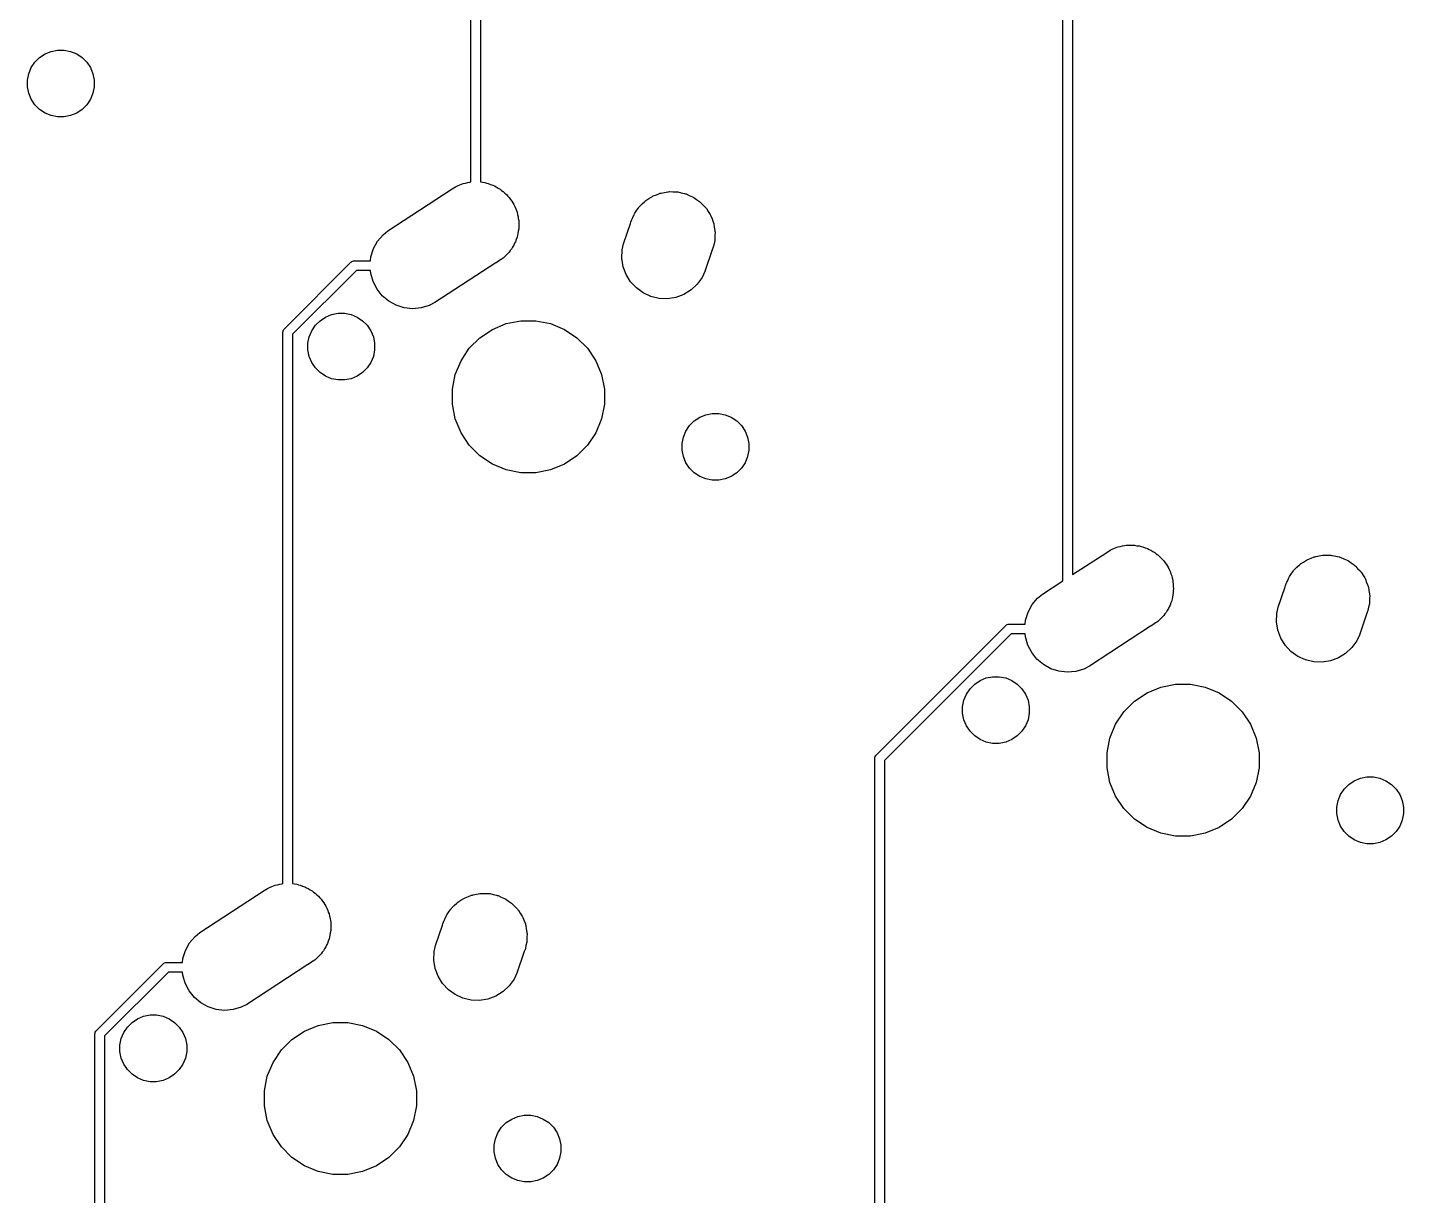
# Model space of a CAD drawing. Extents: x -662 to -203, y -195 to -58.
# Drawn here: x -431.5 to -395.41, y -121.09 to -90.46 of the extents above; entities that cross this region are included whole.
import ezdxf

# ---------------------------------------------------------------- set-up
doc = ezdxf.new("R2010")
doc.units = 0
doc.layers.add('BLACK', color=7, linetype='CONTINUOUS')

msp = doc.modelspace()

# ---------------------------------------------------------------- linework, layer by layer
at = {"layer": 'BLACK', "linetype": 'CONTINUOUS'}
for p, q in [((-419.87, -94.5114), (-419.87, -77.0652)), ((-419.616, -77.0652), (-419.616, -94.5114)), ((-404.345, -104.975), (-404.345, -87.865)), ((-404.091, -87.9114), (-404.091, -104.809)), ((-431.305, -91.3702), (-431.183, -91.2484)), ((-431.183, -91.2484), (-431.04, -91.1526)), ((-431.04, -91.1526), (-430.88, -91.0866)), ((-430.88, -91.0866), (-430.711, -91.053)), ((-430.711, -91.053), (-430.539, -91.053)), ((-430.539, -91.053), (-430.37, -91.0866)), ((-430.37, -91.0866), (-430.211, -91.1526)), ((-430.211, -91.1526), (-430.067, -91.2484)), ((-430.067, -91.2484), (-429.946, -91.3702)), ((-431.467, -91.6728), (-431.401, -91.5135)), ((-431.401, -91.5135), (-431.305, -91.3702)), ((-429.946, -91.3702), (-429.85, -91.5135)), ((-429.85, -91.5135), (-429.784, -91.6728)), ((-431.5, -91.8418), (-431.467, -91.6728)), ((-431.5, -92.0142), (-431.5, -91.8418)), ((-431.467, -92.1832), (-431.5, -92.0142)), ((-429.784, -91.6728), (-429.75, -91.8418)), ((-429.75, -92.0142), (-429.784, -92.1832)), ((-429.75, -91.8418), (-429.75, -92.0142)), ((-431.401, -92.3425), (-431.467, -92.1832)), ((-431.305, -92.4858), (-431.401, -92.3425)), ((-429.85, -92.3425), (-429.946, -92.4858)), ((-429.784, -92.1832), (-429.85, -92.3425)), ((-431.183, -92.6077), (-431.305, -92.4858)), ((-431.04, -92.7034), (-431.183, -92.6077)), ((-430.88, -92.7694), (-431.04, -92.7034)), ((-430.211, -92.7034), (-430.37, -92.7694)), ((-430.067, -92.6077), (-430.211, -92.7034)), ((-429.946, -92.4858), (-430.067, -92.6077)), ((-430.711, -92.803), (-430.88, -92.7694)), ((-430.539, -92.803), (-430.711, -92.803)), ((-430.37, -92.7694), (-430.539, -92.803)), ((-420.072, -94.5514), (-420.011, -94.5393)), ((-420.011, -94.5393), (-419.951, -94.522)), ((-419.951, -94.522), (-419.902, -94.5178)), ((-419.902, -94.5178), (-419.87, -94.5114)), ((-419.616, -94.5114), (-419.572, -94.5203)), ((-419.572, -94.5203), (-419.51, -94.527)), ((-419.51, -94.527), (-419.463, -94.5418)), ((-419.463, -94.5418), (-419.415, -94.5514)), ((-422.047, -95.7921), (-420.363, -94.6943)), ((-420.363, -94.6943), (-420.276, -94.6362)), ((-420.276, -94.6362), (-420.219, -94.6125)), ((-420.219, -94.6125), (-420.164, -94.5839)), ((-420.164, -94.5839), (-420.117, -94.5702)), ((-420.117, -94.5702), (-420.072, -94.5514)), ((-419.415, -94.5514), (-419.358, -94.5751)), ((-419.358, -94.5751), (-419.299, -94.5938)), ((-419.299, -94.5938), (-419.256, -94.6174)), ((-419.256, -94.6174), (-419.21, -94.6362)), ((-419.21, -94.6362), (-419.159, -94.6706)), ((-419.159, -94.6706), (-419.105, -94.7004)), ((-419.105, -94.7004), (-419.067, -94.732)), ((-419.067, -94.732), (-419.026, -94.7593)), ((-419.026, -94.7593), (-418.982, -94.8031)), ((-418.982, -94.8031), (-418.935, -94.843)), ((-418.935, -94.843), (-418.904, -94.8813)), ((-418.904, -94.8813), (-418.87, -94.916)), ((-415.204, -94.9478), (-415.128, -94.8975)), ((-415.128, -94.8975), (-415.11, -94.8896)), ((-415.11, -94.8896), (-415.092, -94.8789)), ((-415.092, -94.8789), (-415.007, -94.8473)), ((-415.007, -94.8473), (-414.924, -94.8127)), ((-414.924, -94.8127), (-414.904, -94.8087)), ((-414.904, -94.8087), (-414.884, -94.8015)), ((-414.884, -94.8015), (-414.795, -94.7871)), ((-414.795, -94.7871), (-414.706, -94.7694)), ((-414.706, -94.7694), (-414.686, -94.7694)), ((-414.686, -94.7694), (-414.666, -94.7662)), ((-414.666, -94.7662), (-414.575, -94.7694)), ((-414.575, -94.7694), (-414.485, -94.7694)), ((-414.485, -94.7694), (-414.465, -94.7734)), ((-414.465, -94.7734), (-414.444, -94.7742)), ((-414.444, -94.7742), (-414.356, -94.795)), ((-414.356, -94.795), (-414.267, -94.8127)), ((-414.267, -94.8127), (-414.248, -94.8205)), ((-414.248, -94.8205), (-414.229, -94.8252)), ((-414.229, -94.8252), (-414.146, -94.8628)), ((-414.146, -94.8628), (-414.063, -94.8975)), ((-414.063, -94.8975), (-414.046, -94.9089)), ((-418.87, -94.916), (-418.835, -94.9675)), ((-418.835, -94.9675), (-418.796, -95.0159)), ((-418.796, -95.0159), (-418.774, -95.0594)), ((-418.774, -95.0594), (-418.746, -95.1003)), ((-418.746, -95.1003), (-418.723, -95.1575)), ((-418.723, -95.1575), (-418.694, -95.2125)), ((-418.694, -95.2125), (-418.68, -95.2596)), ((-418.68, -95.2596), (-418.662, -95.305)), ((-415.573, -95.3259), (-415.52, -95.2525)), ((-415.52, -95.2525), (-415.469, -95.1773)), ((-415.469, -95.1773), (-415.455, -95.1628)), ((-415.455, -95.1628), (-415.443, -95.1462)), ((-415.443, -95.1462), (-415.377, -95.0846)), ((-415.377, -95.0846), (-415.313, -95.0206)), ((-415.313, -95.0206), (-415.296, -95.0092)), ((-415.296, -95.0092), (-415.281, -94.9953)), ((-415.281, -94.9953), (-415.204, -94.9478)), ((-414.046, -94.9089), (-414.027, -94.9174)), ((-414.027, -94.9174), (-413.954, -94.9703)), ((-413.954, -94.9703), (-413.878, -95.0206)), ((-413.878, -95.0206), (-413.864, -95.0351)), ((-413.864, -95.0351), (-413.847, -95.0471)), ((-413.847, -95.0471), (-413.786, -95.1133)), ((-413.786, -95.1133), (-413.722, -95.1773)), ((-413.722, -95.1773), (-413.71, -95.1943)), ((-413.71, -95.1943), (-413.696, -95.2093)), ((-413.696, -95.2093), (-413.649, -95.2863)), ((-418.662, -95.305), (-418.649, -95.3658)), ((-418.649, -95.3658), (-418.632, -95.4252)), ((-418.632, -95.4252), (-418.628, -95.4742)), ((-418.628, -95.4742), (-418.618, -95.5224)), ((-418.618, -95.5224), (-418.618, -95.5843)), ((-418.618, -95.5843), (-418.613, -95.646)), ((-415.866, -96.1313), (-415.684, -95.6007)), ((-415.684, -95.6007), (-415.677, -95.5663)), ((-415.677, -95.5663), (-415.648, -95.4962)), ((-415.648, -95.4962), (-415.642, -95.4769)), ((-415.642, -95.4769), (-415.627, -95.4452)), ((-415.627, -95.4452), (-415.593, -95.3615)), ((-415.593, -95.3615), (-415.581, -95.3445)), ((-415.581, -95.3445), (-415.573, -95.3259)), ((-413.649, -95.2863), (-413.599, -95.3615)), ((-413.599, -95.3615), (-413.591, -95.3805)), ((-413.591, -95.3805), (-413.58, -95.3979)), ((-413.58, -95.3979), (-413.548, -95.4827)), ((-413.548, -95.4827), (-413.514, -95.5663)), ((-413.514, -95.5663), (-413.51, -95.5864)), ((-413.51, -95.5864), (-413.503, -95.6056)), ((-413.503, -95.6056), (-413.488, -95.6949)), ((-422.319, -96.0657), (-422.177, -95.896)), ((-422.177, -95.896), (-422.047, -95.7921)), ((-418.662, -95.9613), (-418.685, -96.0186)), ((-418.652, -95.9131), (-418.662, -95.9613)), ((-418.637, -95.8663), (-418.652, -95.9131)), ((-418.63, -95.8047), (-418.637, -95.8663)), ((-418.618, -95.744), (-418.63, -95.8047)), ((-418.613, -95.646), (-418.618, -95.6949)), ((-418.618, -95.6949), (-418.618, -95.744)), ((-413.488, -95.6949), (-413.471, -95.7836)), ((-413.471, -95.7836), (-413.471, -95.8041)), ((-413.471, -95.8041), (-413.467, -95.8243)), ((-413.467, -95.8243), (-413.471, -95.9147)), ((-413.471, -95.9147), (-413.471, -96.0052)), ((-422.493, -96.4713), (-422.426, -96.26)), ((-422.426, -96.26), (-422.319, -96.0657)), ((-418.842, -96.3095), (-418.87, -96.3503)), ((-418.811, -96.2719), (-418.842, -96.3095)), ((-418.781, -96.2176), (-418.811, -96.2719)), ((-418.746, -96.1661), (-418.781, -96.2176)), ((-418.728, -96.1207), (-418.746, -96.1661)), ((-418.704, -96.0776), (-418.728, -96.1207)), ((-418.685, -96.0186), (-418.704, -96.0776)), ((-415.913, -96.5144), (-415.905, -96.2929)), ((-415.905, -96.2929), (-415.866, -96.1313)), ((-413.543, -96.2927), (-413.738, -96.8618)), ((-413.514, -96.2226), (-413.543, -96.2927)), ((-413.496, -96.1338), (-413.514, -96.2226)), ((-413.475, -96.0458), (-413.496, -96.1338)), ((-413.471, -96.0052), (-413.475, -96.0253)), ((-413.475, -96.0253), (-413.475, -96.0458)), ((-424.759, -98.3591), (-423.019, -96.619)), ((-423.019, -96.619), (-423.015, -96.6141)), ((-423.015, -96.6141), (-422.996, -96.5983)), ((-422.996, -96.5983), (-422.974, -96.5865)), ((-422.974, -96.5865), (-422.95, -96.5792)), ((-422.95, -96.5792), (-422.931, -96.5774)), ((-422.931, -96.5774), (-422.925, -96.5768)), ((-422.925, -96.5768), (-422.919, -96.5774)), ((-422.919, -96.5774), (-422.504, -96.5774)), ((-422.504, -96.5774), (-422.493, -96.4713)), ((-419.216, -96.6326), (-420.819, -97.677)), ((-419.21, -96.6301), (-419.216, -96.6326)), ((-419.124, -96.5722), (-419.21, -96.6301)), ((-419.083, -96.5454), (-419.124, -96.5722)), ((-419.078, -96.5414), (-419.083, -96.5454)), ((-419.026, -96.507), (-419.078, -96.5414)), ((-418.991, -96.4723), (-419.026, -96.507)), ((-418.953, -96.4416), (-418.991, -96.4723)), ((-418.913, -96.3941), (-418.953, -96.4416)), ((-418.87, -96.3503), (-418.913, -96.3941)), ((-415.877, -96.7332), (-415.913, -96.5144)), ((-422.872, -96.8314), (-424.547, -98.5059)), ((-422.505, -96.8314), (-422.872, -96.8314)), ((-422.498, -96.9123), (-422.505, -96.8314)), ((-422.436, -97.1251), (-422.498, -96.9123)), ((-415.8, -96.9408), (-415.877, -96.7332)), ((-415.683, -97.1294), (-415.8, -96.9408)), ((-413.807, -97.0129), (-413.937, -97.1926)), ((-413.738, -96.8618), (-413.807, -97.0129)), ((-422.334, -97.3217), (-422.436, -97.1251)), ((-422.195, -97.4946), (-422.334, -97.3217)), ((-415.533, -97.2917), (-415.683, -97.1294)), ((-415.353, -97.4214), (-415.533, -97.2917)), ((-415.151, -97.5135), (-415.353, -97.4214)), ((-414.099, -97.3435), (-414.288, -97.4599)), ((-413.937, -97.1926), (-414.099, -97.3435)), ((-422.025, -97.6371), (-422.195, -97.4946)), ((-421.831, -97.7438), (-422.025, -97.6371)), ((-421.62, -97.8105), (-421.831, -97.7438)), ((-420.966, -97.7536), (-421.179, -97.8155)), ((-420.819, -97.677), (-420.966, -97.7536)), ((-414.936, -97.5646), (-415.151, -97.5135)), ((-414.714, -97.5726), (-414.936, -97.5646)), ((-414.495, -97.5372), (-414.714, -97.5726)), ((-414.288, -97.4599), (-414.495, -97.5372)), ((-423.95, -98.2714), (-423.828, -98.1495)), ((-423.828, -98.1495), (-423.685, -98.0537)), ((-423.685, -98.0537), (-423.526, -97.9878)), ((-423.526, -97.9878), (-423.357, -97.9541)), ((-423.357, -97.9541), (-423.185, -97.9541)), ((-423.185, -97.9541), (-423.015, -97.9878)), ((-423.015, -97.9878), (-422.856, -98.0537)), ((-422.856, -98.0537), (-422.713, -98.1495)), ((-422.713, -98.1495), (-422.591, -98.2714)), ((-421.399, -97.8348), (-421.62, -97.8105)), ((-421.179, -97.8155), (-421.399, -97.8348)), ((-418.945, -98.2267), (-418.56, -98.15)), ((-418.56, -98.15), (-418.167, -98.15)), ((-418.167, -98.15), (-417.782, -98.2267)), ((-424.801, -98.4533), (-424.799, -98.4284)), ((-424.801, -98.4595), (-424.801, -98.4533)), ((-424.801, -112.912), (-424.801, -98.4595)), ((-424.799, -98.4284), (-424.792, -98.4045)), ((-424.792, -98.4045), (-424.789, -98.3996)), ((-424.789, -98.3996), (-424.78, -98.3824)), ((-424.78, -98.3824), (-424.764, -98.3631)), ((-424.764, -98.3631), (-424.759, -98.3591)), ((-424.547, -98.5059), (-424.547, -112.912)), ((-424.112, -98.5739), (-424.046, -98.4147)), ((-424.046, -98.4147), (-423.95, -98.2714)), ((-422.591, -98.2714), (-422.495, -98.4147)), ((-422.495, -98.4147), (-422.429, -98.5739)), ((-419.635, -98.5952), (-419.308, -98.377)), ((-419.308, -98.377), (-418.945, -98.2267)), ((-417.782, -98.2267), (-417.419, -98.377)), ((-417.419, -98.377), (-417.093, -98.5952)), ((-424.146, -98.743), (-424.112, -98.5739)), ((-424.146, -98.9153), (-424.146, -98.743)), ((-422.429, -98.5739), (-422.396, -98.743)), ((-422.396, -98.743), (-422.396, -98.9153)), ((-420.131, -99.1995), (-419.913, -98.8729)), ((-419.913, -98.8729), (-419.635, -98.5952)), ((-417.093, -98.5952), (-416.815, -98.8729)), ((-416.815, -98.8729), (-416.597, -99.1995)), ((-424.112, -99.0844), (-424.146, -98.9153)), ((-424.046, -99.2436), (-424.112, -99.0844)), ((-422.429, -99.0844), (-422.495, -99.2436)), ((-422.396, -98.9153), (-422.429, -99.0844)), ((-420.281, -99.5623), (-420.131, -99.1995)), ((-416.597, -99.1995), (-416.447, -99.5623)), ((-423.95, -99.3869), (-424.046, -99.2436)), ((-423.828, -99.5088), (-423.95, -99.3869)), ((-423.685, -99.6045), (-423.828, -99.5088)), ((-422.713, -99.5088), (-422.856, -99.6045)), ((-422.591, -99.3869), (-422.713, -99.5088)), ((-422.495, -99.2436), (-422.591, -99.3869)), ((-420.358, -99.9476), (-420.281, -99.5623)), ((-416.447, -99.5623), (-416.37, -99.9476)), ((-423.526, -99.6705), (-423.685, -99.6045)), ((-423.357, -99.7041), (-423.526, -99.6705)), ((-423.185, -99.7041), (-423.357, -99.7041)), ((-423.015, -99.6705), (-423.185, -99.7041)), ((-422.856, -99.6045), (-423.015, -99.6705)), ((-420.358, -100.34), (-420.358, -99.9476)), ((-416.37, -99.9476), (-416.37, -100.34)), ((-420.281, -100.726), (-420.358, -100.34)), ((-416.37, -100.34), (-416.447, -100.726)), ((-413.871, -100.683), (-413.712, -100.617)), ((-413.712, -100.617), (-413.543, -100.584)), ((-413.543, -100.584), (-413.371, -100.584)), ((-413.371, -100.584), (-413.202, -100.617)), ((-413.202, -100.617), (-413.042, -100.683)), ((-420.131, -101.088), (-420.281, -100.726)), ((-416.447, -100.726), (-416.597, -101.088)), ((-414.232, -101.044), (-414.137, -100.901)), ((-414.137, -100.901), (-414.015, -100.779)), ((-414.015, -100.779), (-413.871, -100.683)), ((-413.042, -100.683), (-412.899, -100.779)), ((-412.899, -100.779), (-412.777, -100.901)), ((-412.777, -100.901), (-412.681, -101.044)), ((-419.913, -101.415), (-420.131, -101.088)), ((-416.597, -101.088), (-416.815, -101.415)), ((-414.332, -101.373), (-414.298, -101.204)), ((-414.332, -101.545), (-414.332, -101.373)), ((-414.298, -101.204), (-414.232, -101.044)), ((-412.681, -101.044), (-412.616, -101.204)), ((-412.616, -101.204), (-412.582, -101.373)), ((-412.582, -101.373), (-412.582, -101.545)), ((-419.635, -101.693), (-419.913, -101.415)), ((-419.308, -101.911), (-419.635, -101.693)), ((-417.093, -101.693), (-417.419, -101.911)), ((-416.815, -101.415), (-417.093, -101.693)), ((-414.298, -101.714), (-414.332, -101.545)), ((-414.232, -101.873), (-414.298, -101.714)), ((-412.616, -101.714), (-412.681, -101.873)), ((-412.582, -101.545), (-412.616, -101.714)), ((-418.945, -102.061), (-419.308, -101.911)), ((-418.56, -102.138), (-418.945, -102.061)), ((-417.782, -102.061), (-418.167, -102.138)), ((-417.419, -101.911), (-417.782, -102.061)), ((-414.137, -102.017), (-414.232, -101.873)), ((-414.015, -102.138), (-414.137, -102.017)), ((-412.777, -102.017), (-412.899, -102.138)), ((-412.681, -101.873), (-412.777, -102.017)), ((-418.167, -102.138), (-418.56, -102.138)), ((-413.871, -102.234), (-414.015, -102.138)), ((-413.712, -102.3), (-413.871, -102.234)), ((-413.543, -102.334), (-413.712, -102.3)), ((-413.371, -102.334), (-413.543, -102.334)), ((-413.202, -102.3), (-413.371, -102.334)), ((-413.042, -102.234), (-413.202, -102.3)), ((-412.899, -102.138), (-413.042, -102.234)), ((-404.091, -104.809), (-403.195, -104.225)), ((-403.195, -104.225), (-403.108, -104.167)), ((-403.108, -104.167), (-403.051, -104.143)), ((-403.051, -104.143), (-402.996, -104.115)), ((-402.996, -104.115), (-402.949, -104.101)), ((-402.949, -104.101), (-402.903, -104.082)), ((-402.903, -104.082), (-402.842, -104.07)), ((-402.842, -104.07), (-402.783, -104.053)), ((-402.783, -104.053), (-402.734, -104.048)), ((-402.734, -104.048), (-402.686, -104.039)), ((-402.686, -104.039), (-402.624, -104.039)), ((-402.624, -104.039), (-402.562, -104.034)), ((-402.562, -104.034), (-402.513, -104.039)), ((-402.513, -104.039), (-402.464, -104.039)), ((-402.464, -104.039), (-402.404, -104.051)), ((-402.404, -104.051), (-402.342, -104.058)), ((-402.342, -104.058), (-402.295, -104.073)), ((-402.295, -104.073), (-402.247, -104.082)), ((-402.247, -104.082), (-402.19, -104.106)), ((-402.19, -104.106), (-402.131, -104.124)), ((-402.131, -104.124), (-402.088, -104.148)), ((-402.088, -104.148), (-402.042, -104.167)), ((-402.042, -104.167), (-401.991, -104.201)), ((-401.991, -104.201), (-401.936, -104.231)), ((-401.936, -104.231), (-401.899, -104.263)), ((-401.899, -104.263), (-401.858, -104.29)), ((-401.858, -104.29), (-401.814, -104.334)), ((-401.814, -104.334), (-401.767, -104.374)), ((-401.767, -104.374), (-401.736, -104.412)), ((-401.736, -104.412), (-401.701, -104.447)), ((-401.701, -104.447), (-401.667, -104.498)), ((-401.667, -104.498), (-401.628, -104.547)), ((-401.628, -104.547), (-401.605, -104.59)), ((-401.605, -104.59), (-401.578, -104.631)), ((-401.578, -104.631), (-401.554, -104.688)), ((-398.275, -104.677), (-398.208, -104.615)), ((-398.208, -104.615), (-398.144, -104.551)), ((-398.144, -104.551), (-398.127, -104.54)), ((-398.127, -104.54), (-398.112, -104.526)), ((-398.112, -104.526), (-398.035, -104.478)), ((-398.035, -104.478), (-397.96, -104.428)), ((-397.96, -104.428), (-397.941, -104.42)), ((-397.941, -104.42), (-397.924, -104.41)), ((-397.924, -104.41), (-397.839, -104.378)), ((-397.839, -104.378), (-397.755, -104.343)), ((-397.755, -104.343), (-397.735, -104.339)), ((-397.735, -104.339), (-397.716, -104.332)), ((-397.716, -104.332), (-397.627, -104.318)), ((-397.627, -104.318), (-397.538, -104.3)), ((-397.538, -104.3), (-397.518, -104.3)), ((-397.518, -104.3), (-397.497, -104.297)), ((-397.497, -104.297), (-397.407, -104.3)), ((-397.407, -104.3), (-397.316, -104.3)), ((-397.316, -104.3), (-397.296, -104.304)), ((-397.296, -104.304), (-397.276, -104.305)), ((-397.276, -104.305), (-397.188, -104.326)), ((-397.188, -104.326), (-397.099, -104.343)), ((-397.099, -104.343), (-397.08, -104.351)), ((-397.08, -104.351), (-397.06, -104.356)), ((-397.06, -104.356), (-396.978, -104.394)), ((-396.978, -104.394), (-396.894, -104.428)), ((-396.894, -104.428), (-396.877, -104.44)), ((-396.877, -104.44), (-396.859, -104.448)), ((-396.859, -104.448), (-396.785, -104.501)), ((-396.785, -104.501), (-396.71, -104.551)), ((-396.71, -104.551), (-396.696, -104.566)), ((-396.696, -104.566), (-396.679, -104.578)), ((-396.679, -104.578), (-396.617, -104.644)), ((-396.617, -104.644), (-396.553, -104.708)), ((-404.879, -105.323), (-404.345, -104.975)), ((-401.554, -104.688), (-401.526, -104.743)), ((-401.526, -104.743), (-401.512, -104.79)), ((-401.512, -104.79), (-401.493, -104.836)), ((-401.493, -104.836), (-401.481, -104.897)), ((-401.481, -104.897), (-401.464, -104.956)), ((-401.464, -104.956), (-401.46, -105.005)), ((-401.46, -105.005), (-401.45, -105.053)), ((-398.48, -105.027), (-398.473, -105.008)), ((-398.473, -105.008), (-398.459, -104.976)), ((-398.459, -104.976), (-398.424, -104.892)), ((-398.424, -104.892), (-398.413, -104.875)), ((-398.413, -104.875), (-398.404, -104.857)), ((-398.404, -104.857), (-398.351, -104.783)), ((-398.351, -104.783), (-398.301, -104.708)), ((-398.301, -104.708), (-398.287, -104.694)), ((-398.287, -104.694), (-398.275, -104.677)), ((-396.553, -104.708), (-396.542, -104.725)), ((-396.542, -104.725), (-396.528, -104.74)), ((-396.528, -104.74), (-396.481, -104.817)), ((-396.481, -104.817), (-396.43, -104.892)), ((-396.43, -104.892), (-396.422, -104.911)), ((-396.422, -104.911), (-396.412, -104.929)), ((-396.412, -104.929), (-396.38, -105.013)), ((-405.009, -105.427), (-404.879, -105.323)), ((-401.462, -105.335), (-401.469, -105.397)), ((-401.45, -105.275), (-401.462, -105.335)), ((-401.45, -105.053), (-401.45, -105.115)), ((-401.45, -105.115), (-401.445, -105.177)), ((-401.445, -105.177), (-401.45, -105.226)), ((-401.45, -105.226), (-401.45, -105.275)), ((-398.698, -105.662), (-398.516, -105.131)), ((-398.516, -105.131), (-398.509, -105.097)), ((-398.509, -105.097), (-398.48, -105.027)), ((-396.38, -105.013), (-396.346, -105.097)), ((-396.346, -105.097), (-396.342, -105.117)), ((-396.342, -105.117), (-396.334, -105.136)), ((-396.334, -105.136), (-396.32, -105.226)), ((-396.32, -105.226), (-396.302, -105.314)), ((-396.302, -105.314), (-396.302, -105.335)), ((-396.302, -105.335), (-396.299, -105.355)), ((-396.299, -105.355), (-396.302, -105.445)), ((-405.258, -105.791), (-405.151, -105.596)), ((-405.151, -105.596), (-405.009, -105.427)), ((-401.578, -105.697), (-401.613, -105.748)), ((-401.559, -105.651), (-401.578, -105.697)), ((-401.536, -105.608), (-401.559, -105.651)), ((-401.517, -105.549), (-401.536, -105.608)), ((-401.493, -105.492), (-401.517, -105.549)), ((-401.484, -105.444), (-401.493, -105.492)), ((-401.469, -105.397), (-401.484, -105.444)), ((-398.736, -105.824), (-398.698, -105.662)), ((-396.328, -105.665), (-396.346, -105.753)), ((-396.307, -105.577), (-396.328, -105.665)), ((-396.306, -105.556), (-396.307, -105.577)), ((-396.302, -105.536), (-396.306, -105.556)), ((-396.302, -105.445), (-396.302, -105.536)), ((-405.336, -106.108), (-405.324, -106.002)), ((-405.324, -106.002), (-405.258, -105.791)), ((-401.914, -106.076), (-401.956, -106.103)), ((-401.909, -106.072), (-401.914, -106.076)), ((-401.858, -106.038), (-401.909, -106.072)), ((-401.823, -106.003), (-401.858, -106.038)), ((-401.785, -105.972), (-401.823, -106.003)), ((-401.745, -105.925), (-401.785, -105.972)), ((-401.701, -105.881), (-401.745, -105.925)), ((-401.674, -105.84), (-401.701, -105.881)), ((-401.642, -105.803), (-401.674, -105.84)), ((-401.613, -105.748), (-401.642, -105.803)), ((-398.744, -106.045), (-398.736, -105.824)), ((-398.709, -106.264), (-398.744, -106.045)), ((-396.375, -105.823), (-396.57, -106.393)), ((-396.346, -105.753), (-396.375, -105.823)), ((-409.234, -109.533), (-405.851, -106.15)), ((-405.704, -106.362), (-409.022, -109.68)), ((-405.851, -106.15), (-405.847, -106.145)), ((-405.847, -106.145), (-405.828, -106.129)), ((-405.828, -106.129), (-405.806, -106.117)), ((-405.806, -106.117), (-405.782, -106.11)), ((-405.782, -106.11), (-405.763, -106.108)), ((-405.763, -106.108), (-405.757, -106.107)), ((-405.757, -106.107), (-405.75, -106.108)), ((-405.75, -106.108), (-405.336, -106.108)), ((-405.337, -106.362), (-405.704, -106.362)), ((-405.329, -106.443), (-405.337, -106.362)), ((-405.268, -106.656), (-405.329, -106.443)), ((-402.048, -106.163), (-403.65, -107.208)), ((-402.042, -106.161), (-402.048, -106.163)), ((-401.956, -106.103), (-402.042, -106.161)), ((-398.632, -106.472), (-398.709, -106.264)), ((-396.57, -106.393), (-396.639, -106.544)), ((-405.165, -106.852), (-405.268, -106.656)), ((-398.515, -106.66), (-398.632, -106.472)), ((-398.364, -106.822), (-398.515, -106.66)), ((-396.769, -106.723), (-396.931, -106.874)), ((-396.639, -106.544), (-396.769, -106.723)), ((-405.027, -107.025), (-405.165, -106.852)), ((-404.857, -107.168), (-405.027, -107.025)), ((-404.663, -107.275), (-404.857, -107.168)), ((-398.185, -106.952), (-398.364, -106.822)), ((-397.983, -107.044), (-398.185, -106.952)), ((-397.767, -107.095), (-397.983, -107.044)), ((-397.546, -107.103), (-397.767, -107.095)), ((-397.327, -107.068), (-397.546, -107.103)), ((-397.12, -106.991), (-397.327, -107.068)), ((-396.931, -106.874), (-397.12, -106.991)), ((-406.517, -107.584), (-406.358, -107.518)), ((-406.358, -107.518), (-406.189, -107.485)), ((-406.189, -107.485), (-406.016, -107.485)), ((-406.016, -107.485), (-405.847, -107.518)), ((-405.847, -107.518), (-405.688, -107.584)), ((-404.451, -107.341), (-404.663, -107.275)), ((-404.231, -107.365), (-404.451, -107.341)), ((-404.01, -107.346), (-404.231, -107.365)), ((-403.798, -107.284), (-404.01, -107.346)), ((-403.65, -107.208), (-403.798, -107.284)), ((-406.878, -107.945), (-406.782, -107.802)), ((-406.782, -107.802), (-406.66, -107.68)), ((-406.66, -107.68), (-406.517, -107.584)), ((-405.688, -107.584), (-405.545, -107.68)), ((-405.545, -107.68), (-405.423, -107.802)), ((-405.423, -107.802), (-405.327, -107.945)), ((-402.14, -107.908), (-401.777, -107.757)), ((-401.777, -107.757), (-401.392, -107.681)), ((-401.392, -107.681), (-400.999, -107.681)), ((-400.999, -107.681), (-400.614, -107.757)), ((-400.614, -107.757), (-400.251, -107.908)), ((-406.977, -108.274), (-406.944, -108.105)), ((-406.944, -108.105), (-406.878, -107.945)), ((-405.327, -107.945), (-405.261, -108.105)), ((-405.261, -108.105), (-405.227, -108.274)), ((-402.744, -108.404), (-402.467, -108.126)), ((-402.467, -108.126), (-402.14, -107.908)), ((-400.251, -107.908), (-399.925, -108.126)), ((-399.925, -108.126), (-399.647, -108.404)), ((-406.977, -108.446), (-406.977, -108.274)), ((-406.944, -108.615), (-406.977, -108.446)), ((-406.878, -108.774), (-406.944, -108.615)), ((-405.261, -108.615), (-405.327, -108.774)), ((-405.227, -108.446), (-405.261, -108.615)), ((-405.227, -108.274), (-405.227, -108.446)), ((-402.963, -108.73), (-402.744, -108.404)), ((-399.647, -108.404), (-399.429, -108.73)), ((-406.782, -108.918), (-406.878, -108.774)), ((-406.66, -109.04), (-406.782, -108.918)), ((-405.423, -108.918), (-405.545, -109.04)), ((-405.327, -108.774), (-405.423, -108.918)), ((-403.113, -109.093), (-402.963, -108.73)), ((-399.429, -108.73), (-399.278, -109.093)), ((-406.517, -109.135), (-406.66, -109.04)), ((-406.358, -109.201), (-406.517, -109.135)), ((-406.189, -109.235), (-406.358, -109.201)), ((-406.016, -109.235), (-406.189, -109.235)), ((-405.847, -109.201), (-406.016, -109.235)), ((-405.688, -109.135), (-405.847, -109.201)), ((-405.545, -109.04), (-405.688, -109.135)), ((-403.189, -109.478), (-403.113, -109.093)), ((-399.278, -109.093), (-399.202, -109.478)), ((-409.276, -109.627), (-409.274, -109.602)), ((-409.276, -109.634), (-409.276, -109.627)), ((-409.276, -123.376), (-409.276, -109.634)), ((-409.274, -109.602), (-409.267, -109.578)), ((-409.267, -109.578), (-409.255, -109.556)), ((-409.255, -109.556), (-409.243, -109.542)), ((-409.243, -109.542), (-409.239, -109.537)), ((-409.239, -109.537), (-409.234, -109.533)), ((-409.022, -109.68), (-409.022, -123.21)), ((-403.189, -109.871), (-403.189, -109.478)), ((-399.202, -109.478), (-399.202, -109.871)), ((-403.113, -110.256), (-403.189, -109.871)), ((-399.202, -109.871), (-399.278, -110.256)), ((-402.963, -110.619), (-403.113, -110.256)), ((-399.278, -110.256), (-399.429, -110.619)), ((-396.968, -110.432), (-396.846, -110.31)), ((-396.846, -110.31), (-396.703, -110.214)), ((-396.703, -110.214), (-396.544, -110.148)), ((-396.544, -110.148), (-396.375, -110.114)), ((-396.375, -110.114), (-396.202, -110.114)), ((-396.202, -110.114), (-396.033, -110.148)), ((-396.033, -110.148), (-395.874, -110.214)), ((-395.874, -110.214), (-395.731, -110.31)), ((-395.731, -110.31), (-395.609, -110.432)), ((-402.744, -110.946), (-402.963, -110.619)), ((-399.429, -110.619), (-399.647, -110.946)), ((-397.164, -110.903), (-397.13, -110.734)), ((-397.13, -110.734), (-397.064, -110.575)), ((-397.064, -110.575), (-396.968, -110.432)), ((-395.609, -110.432), (-395.513, -110.575)), ((-395.513, -110.575), (-395.447, -110.734)), ((-395.447, -110.734), (-395.414, -110.903)), ((-402.467, -111.223), (-402.744, -110.946)), ((-399.647, -110.946), (-399.925, -111.223)), ((-397.164, -111.076), (-397.164, -110.903)), ((-397.13, -111.245), (-397.164, -111.076)), ((-395.414, -111.076), (-395.447, -111.245)), ((-395.414, -110.903), (-395.414, -111.076)), ((-402.14, -111.442), (-402.467, -111.223)), ((-401.777, -111.592), (-402.14, -111.442)), ((-400.251, -111.442), (-400.614, -111.592)), ((-399.925, -111.223), (-400.251, -111.442)), ((-397.064, -111.404), (-397.13, -111.245)), ((-396.968, -111.547), (-397.064, -111.404)), ((-395.513, -111.404), (-395.609, -111.547)), ((-395.447, -111.245), (-395.513, -111.404)), ((-401.392, -111.669), (-401.777, -111.592)), ((-400.999, -111.669), (-401.392, -111.669)), ((-400.614, -111.592), (-400.999, -111.669)), ((-396.846, -111.669), (-396.968, -111.547)), ((-396.703, -111.765), (-396.846, -111.669)), ((-396.544, -111.831), (-396.703, -111.765)), ((-396.375, -111.864), (-396.544, -111.831)), ((-396.202, -111.864), (-396.375, -111.864)), ((-396.033, -111.831), (-396.202, -111.864)), ((-395.874, -111.765), (-396.033, -111.831)), ((-395.731, -111.669), (-395.874, -111.765)), ((-395.609, -111.547), (-395.731, -111.669)), ((-425.002, -112.952), (-424.941, -112.94)), ((-424.941, -112.94), (-424.882, -112.923)), ((-424.882, -112.923), (-424.833, -112.919)), ((-424.833, -112.919), (-424.801, -112.912)), ((-424.547, -112.912), (-424.502, -112.921)), ((-424.502, -112.921), (-424.441, -112.928)), ((-424.441, -112.928), (-424.394, -112.943)), ((-424.394, -112.943), (-424.346, -112.952)), ((-426.978, -114.193), (-425.294, -113.095)), ((-425.294, -113.095), (-425.207, -113.037)), ((-425.207, -113.037), (-425.15, -113.013)), ((-425.15, -113.013), (-425.095, -112.985)), ((-425.095, -112.985), (-425.047, -112.971)), ((-425.047, -112.971), (-425.002, -112.952)), ((-424.346, -112.952), (-424.288, -112.976)), ((-424.288, -112.976), (-424.229, -112.995)), ((-424.229, -112.995), (-424.186, -113.018)), ((-424.186, -113.018), (-424.141, -113.037)), ((-424.141, -113.037), (-424.089, -113.072)), ((-424.089, -113.072), (-424.035, -113.101)), ((-424.035, -113.101), (-423.998, -113.133)), ((-423.998, -113.133), (-423.957, -113.16)), ((-423.957, -113.16), (-423.913, -113.204)), ((-423.913, -113.204), (-423.865, -113.244)), ((-423.865, -113.244), (-423.835, -113.282)), ((-423.835, -113.282), (-423.8, -113.317)), ((-420.134, -113.349), (-420.059, -113.298)), ((-420.059, -113.298), (-420.04, -113.291)), ((-420.04, -113.291), (-420.023, -113.28)), ((-420.023, -113.28), (-419.938, -113.248)), ((-419.938, -113.248), (-419.854, -113.214)), ((-419.854, -113.214), (-419.834, -113.21)), ((-419.834, -113.21), (-419.815, -113.202)), ((-419.815, -113.202), (-419.726, -113.188)), ((-419.726, -113.188), (-419.637, -113.17)), ((-419.637, -113.17), (-419.616, -113.17)), ((-419.616, -113.17), (-419.596, -113.167)), ((-419.596, -113.167), (-419.506, -113.17)), ((-419.506, -113.17), (-419.415, -113.17)), ((-419.415, -113.17), (-419.395, -113.174)), ((-419.395, -113.174), (-419.375, -113.175)), ((-419.375, -113.175), (-419.287, -113.196)), ((-419.287, -113.196), (-419.198, -113.214)), ((-419.198, -113.214), (-419.179, -113.221)), ((-419.179, -113.221), (-419.159, -113.226)), ((-419.159, -113.226), (-419.077, -113.264)), ((-419.077, -113.264), (-418.993, -113.298)), ((-418.993, -113.298), (-418.976, -113.31)), ((-418.976, -113.31), (-418.958, -113.318)), ((-423.8, -113.317), (-423.766, -113.368)), ((-423.766, -113.368), (-423.727, -113.417)), ((-423.727, -113.417), (-423.704, -113.46)), ((-423.704, -113.46), (-423.677, -113.501)), ((-423.677, -113.501), (-423.653, -113.558)), ((-423.653, -113.558), (-423.625, -113.613)), ((-423.625, -113.613), (-423.611, -113.661)), ((-423.611, -113.661), (-423.592, -113.706)), ((-420.503, -113.727), (-420.45, -113.653)), ((-420.45, -113.653), (-420.4, -113.578)), ((-420.4, -113.578), (-420.385, -113.564)), ((-420.385, -113.564), (-420.373, -113.547)), ((-420.373, -113.547), (-420.307, -113.485)), ((-420.307, -113.485), (-420.243, -113.421)), ((-420.243, -113.421), (-420.226, -113.41)), ((-420.226, -113.41), (-420.211, -113.396)), ((-420.211, -113.396), (-420.134, -113.349)), ((-418.958, -113.318), (-418.884, -113.371)), ((-418.884, -113.371), (-418.809, -113.421)), ((-418.809, -113.421), (-418.794, -113.436)), ((-418.794, -113.436), (-418.778, -113.448)), ((-418.778, -113.448), (-418.716, -113.514)), ((-418.716, -113.514), (-418.652, -113.578)), ((-418.652, -113.578), (-418.641, -113.595)), ((-418.641, -113.595), (-418.627, -113.61)), ((-418.627, -113.61), (-418.579, -113.687)), ((-423.592, -113.706), (-423.58, -113.767)), ((-423.58, -113.767), (-423.563, -113.826)), ((-423.563, -113.826), (-423.558, -113.875)), ((-423.558, -113.875), (-423.549, -113.923)), ((-423.549, -113.923), (-423.549, -113.985)), ((-423.549, -113.985), (-423.543, -114.047)), ((-420.797, -114.532), (-420.615, -114.002)), ((-420.615, -114.002), (-420.608, -113.967)), ((-420.608, -113.967), (-420.579, -113.897)), ((-420.579, -113.897), (-420.572, -113.878)), ((-420.572, -113.878), (-420.558, -113.846)), ((-420.558, -113.846), (-420.523, -113.762)), ((-420.523, -113.762), (-420.512, -113.745)), ((-420.512, -113.745), (-420.503, -113.727)), ((-418.579, -113.687), (-418.529, -113.762)), ((-418.529, -113.762), (-418.521, -113.781)), ((-418.521, -113.781), (-418.511, -113.799)), ((-418.511, -113.799), (-418.479, -113.884)), ((-418.479, -113.884), (-418.444, -113.967)), ((-418.444, -113.967), (-418.44, -113.987)), ((-418.44, -113.987), (-418.433, -114.006)), ((-418.433, -114.006), (-418.419, -114.096)), ((-427.25, -114.467), (-427.107, -114.297)), ((-427.107, -114.297), (-426.978, -114.193)), ((-423.592, -114.362), (-423.616, -114.419)), ((-423.583, -114.314), (-423.592, -114.362)), ((-423.568, -114.267), (-423.583, -114.314)), ((-423.561, -114.206), (-423.568, -114.267)), ((-423.549, -114.145), (-423.561, -114.206)), ((-423.543, -114.047), (-423.549, -114.096)), ((-423.549, -114.096), (-423.549, -114.145)), ((-418.419, -114.096), (-418.401, -114.185)), ((-418.401, -114.185), (-418.401, -114.205)), ((-418.401, -114.205), (-418.398, -114.225)), ((-418.398, -114.225), (-418.401, -114.316)), ((-418.401, -114.316), (-418.401, -114.406)), ((-427.423, -114.872), (-427.357, -114.661)), ((-427.357, -114.661), (-427.25, -114.467)), ((-423.8, -114.751), (-423.844, -114.795)), ((-423.773, -114.71), (-423.8, -114.751)), ((-423.741, -114.673), (-423.773, -114.71)), ((-423.711, -114.618), (-423.741, -114.673)), ((-423.677, -114.567), (-423.711, -114.618)), ((-423.658, -114.522), (-423.677, -114.567)), ((-423.634, -114.478), (-423.658, -114.522)), ((-423.616, -114.419), (-423.634, -114.478)), ((-420.843, -114.915), (-420.835, -114.694)), ((-420.835, -114.694), (-420.797, -114.532)), ((-418.473, -114.694), (-418.669, -115.263)), ((-418.444, -114.623), (-418.473, -114.694)), ((-418.427, -114.535), (-418.444, -114.623)), ((-418.406, -114.447), (-418.427, -114.535)), ((-418.405, -114.426), (-418.406, -114.447)), ((-418.401, -114.406), (-418.405, -114.426)), ((-429.69, -116.76), (-427.95, -115.02)), ((-427.95, -115.02), (-427.946, -115.015)), ((-427.946, -115.015), (-427.926, -114.999)), ((-427.926, -114.999), (-427.904, -114.987)), ((-427.904, -114.987), (-427.88, -114.98)), ((-427.88, -114.98), (-427.862, -114.978)), ((-427.862, -114.978), (-427.855, -114.978)), ((-427.855, -114.978), (-427.849, -114.978)), ((-427.849, -114.978), (-427.435, -114.978)), ((-427.435, -114.978), (-427.423, -114.872)), ((-424.147, -115.033), (-425.749, -116.078)), ((-424.141, -115.031), (-424.147, -115.033)), ((-424.054, -114.973), (-424.141, -115.031)), ((-424.013, -114.946), (-424.054, -114.973)), ((-424.008, -114.942), (-424.013, -114.946)), ((-423.957, -114.908), (-424.008, -114.942)), ((-423.922, -114.873), (-423.957, -114.908)), ((-423.884, -114.842), (-423.922, -114.873)), ((-423.844, -114.795), (-423.884, -114.842)), ((-420.808, -115.134), (-420.843, -114.915)), ((-427.803, -115.232), (-429.477, -116.907)), ((-427.435, -115.232), (-427.803, -115.232)), ((-427.428, -115.313), (-427.435, -115.232)), ((-427.366, -115.526), (-427.428, -115.313)), ((-420.73, -115.342), (-420.808, -115.134)), ((-420.614, -115.53), (-420.73, -115.342)), ((-418.738, -115.414), (-418.867, -115.593)), ((-418.669, -115.263), (-418.738, -115.414)), ((-427.264, -115.723), (-427.366, -115.526)), ((-427.125, -115.895), (-427.264, -115.723)), ((-420.463, -115.693), (-420.614, -115.53)), ((-420.283, -115.822), (-420.463, -115.693)), ((-420.082, -115.914), (-420.283, -115.822)), ((-419.03, -115.744), (-419.218, -115.861)), ((-418.867, -115.593), (-419.03, -115.744)), ((-426.956, -116.038), (-427.125, -115.895)), ((-426.762, -116.145), (-426.956, -116.038)), ((-426.55, -116.211), (-426.762, -116.145)), ((-425.896, -116.155), (-426.109, -116.216)), ((-425.749, -116.078), (-425.896, -116.155)), ((-419.866, -115.965), (-420.082, -115.914)), ((-419.645, -115.973), (-419.866, -115.965)), ((-419.426, -115.938), (-419.645, -115.973)), ((-419.218, -115.861), (-419.426, -115.938)), ((-428.881, -116.672), (-428.759, -116.55)), ((-428.759, -116.55), (-428.616, -116.455)), ((-428.616, -116.455), (-428.456, -116.389)), ((-428.456, -116.389), (-428.287, -116.355)), ((-428.287, -116.355), (-428.115, -116.355)), ((-428.115, -116.355), (-427.946, -116.389)), ((-427.946, -116.389), (-427.787, -116.455)), ((-427.787, -116.455), (-427.643, -116.55)), ((-427.643, -116.55), (-427.522, -116.672)), ((-426.33, -116.236), (-426.55, -116.211)), ((-426.109, -116.216), (-426.33, -116.236)), ((-423.876, -116.628), (-423.491, -116.551)), ((-423.491, -116.551), (-423.098, -116.551)), ((-423.098, -116.551), (-422.713, -116.628)), ((-429.732, -116.854), (-429.73, -116.829)), ((-429.731, -116.86), (-429.732, -116.854)), ((-429.731, -131.313), (-429.731, -116.86)), ((-429.73, -116.829), (-429.722, -116.805)), ((-429.722, -116.805), (-429.71, -116.783)), ((-429.722, -116.805), (-429.722, -116.805)), ((-429.71, -116.783), (-429.695, -116.764)), ((-429.695, -116.764), (-429.69, -116.76)), ((-429.477, -116.907), (-429.477, -131.313)), ((-429.043, -116.975), (-428.977, -116.816)), ((-428.977, -116.816), (-428.881, -116.672)), ((-427.522, -116.672), (-427.426, -116.816)), ((-427.426, -116.816), (-427.36, -116.975)), ((-424.565, -116.996), (-424.239, -116.778)), ((-424.239, -116.778), (-423.876, -116.628)), ((-422.713, -116.628), (-422.35, -116.778)), ((-422.35, -116.778), (-422.023, -116.996)), ((-429.076, -117.144), (-429.043, -116.975)), ((-429.076, -117.316), (-429.076, -117.144)), ((-427.36, -116.975), (-427.326, -117.144)), ((-427.326, -117.144), (-427.326, -117.316)), ((-425.061, -117.6), (-424.843, -117.274)), ((-424.843, -117.274), (-424.565, -116.996)), ((-422.023, -116.996), (-421.746, -117.274)), ((-421.746, -117.274), (-421.527, -117.6)), ((-429.043, -117.485), (-429.076, -117.316)), ((-428.977, -117.644), (-429.043, -117.485)), ((-427.36, -117.485), (-427.426, -117.644)), ((-427.326, -117.316), (-427.36, -117.485)), ((-425.212, -117.963), (-425.061, -117.6)), ((-421.527, -117.6), (-421.377, -117.963)), ((-428.881, -117.788), (-428.977, -117.644)), ((-428.759, -117.91), (-428.881, -117.788)), ((-428.616, -118.005), (-428.759, -117.91)), ((-427.643, -117.91), (-427.787, -118.005)), ((-427.522, -117.788), (-427.643, -117.91)), ((-427.426, -117.644), (-427.522, -117.788)), ((-425.288, -118.348), (-425.212, -117.963)), ((-421.377, -117.963), (-421.3, -118.348)), ((-428.456, -118.071), (-428.616, -118.005)), ((-428.287, -118.105), (-428.456, -118.071)), ((-428.115, -118.105), (-428.287, -118.105)), ((-427.946, -118.071), (-428.115, -118.105)), ((-427.787, -118.005), (-427.946, -118.071)), ((-425.288, -118.741), (-425.288, -118.348)), ((-421.3, -118.348), (-421.3, -118.741)), ((-425.212, -119.126), (-425.288, -118.741)), ((-421.3, -118.741), (-421.377, -119.126)), ((-418.802, -119.084), (-418.643, -119.018)), ((-418.643, -119.018), (-418.474, -118.985)), ((-418.474, -118.985), (-418.301, -118.985)), ((-418.301, -118.985), (-418.132, -119.018)), ((-418.132, -119.018), (-417.973, -119.084)), ((-425.061, -119.489), (-425.212, -119.126)), ((-421.377, -119.126), (-421.527, -119.489)), ((-419.163, -119.445), (-419.067, -119.302)), ((-419.067, -119.302), (-418.945, -119.18)), ((-418.945, -119.18), (-418.802, -119.084)), ((-417.973, -119.084), (-417.83, -119.18)), ((-417.83, -119.18), (-417.708, -119.302)), ((-417.708, -119.302), (-417.612, -119.445)), ((-424.843, -119.816), (-425.061, -119.489)), ((-421.527, -119.489), (-421.746, -119.816)), ((-419.262, -119.773), (-419.229, -119.604)), ((-419.262, -119.946), (-419.262, -119.773)), ((-419.229, -119.604), (-419.163, -119.445)), ((-417.612, -119.445), (-417.546, -119.604)), ((-417.546, -119.604), (-417.512, -119.773)), ((-417.512, -119.773), (-417.512, -119.946)), ((-424.565, -120.094), (-424.843, -119.816)), ((-424.239, -120.312), (-424.565, -120.094)), ((-422.023, -120.094), (-422.35, -120.312)), ((-421.746, -119.816), (-422.023, -120.094)), ((-419.229, -120.115), (-419.262, -119.946)), ((-419.163, -120.274), (-419.229, -120.115)), ((-417.546, -120.115), (-417.612, -120.274)), ((-417.512, -119.946), (-417.546, -120.115)), ((-423.876, -120.462), (-424.239, -120.312)), ((-423.491, -120.539), (-423.876, -120.462)), ((-422.713, -120.462), (-423.098, -120.539)), ((-422.35, -120.312), (-422.713, -120.462)), ((-419.067, -120.417), (-419.163, -120.274)), ((-418.945, -120.539), (-419.067, -120.417)), ((-417.708, -120.417), (-417.83, -120.539)), ((-417.612, -120.274), (-417.708, -120.417)), ((-423.098, -120.539), (-423.491, -120.539)), ((-418.802, -120.635), (-418.945, -120.539)), ((-418.643, -120.701), (-418.802, -120.635)), ((-418.474, -120.735), (-418.643, -120.701)), ((-418.301, -120.735), (-418.474, -120.735)), ((-418.132, -120.701), (-418.301, -120.735)), ((-417.973, -120.635), (-418.132, -120.701)), ((-417.83, -120.539), (-417.973, -120.635))]:
    msp.add_line(p, q, dxfattribs=at)

doc.saveas('drawing.dxf')
